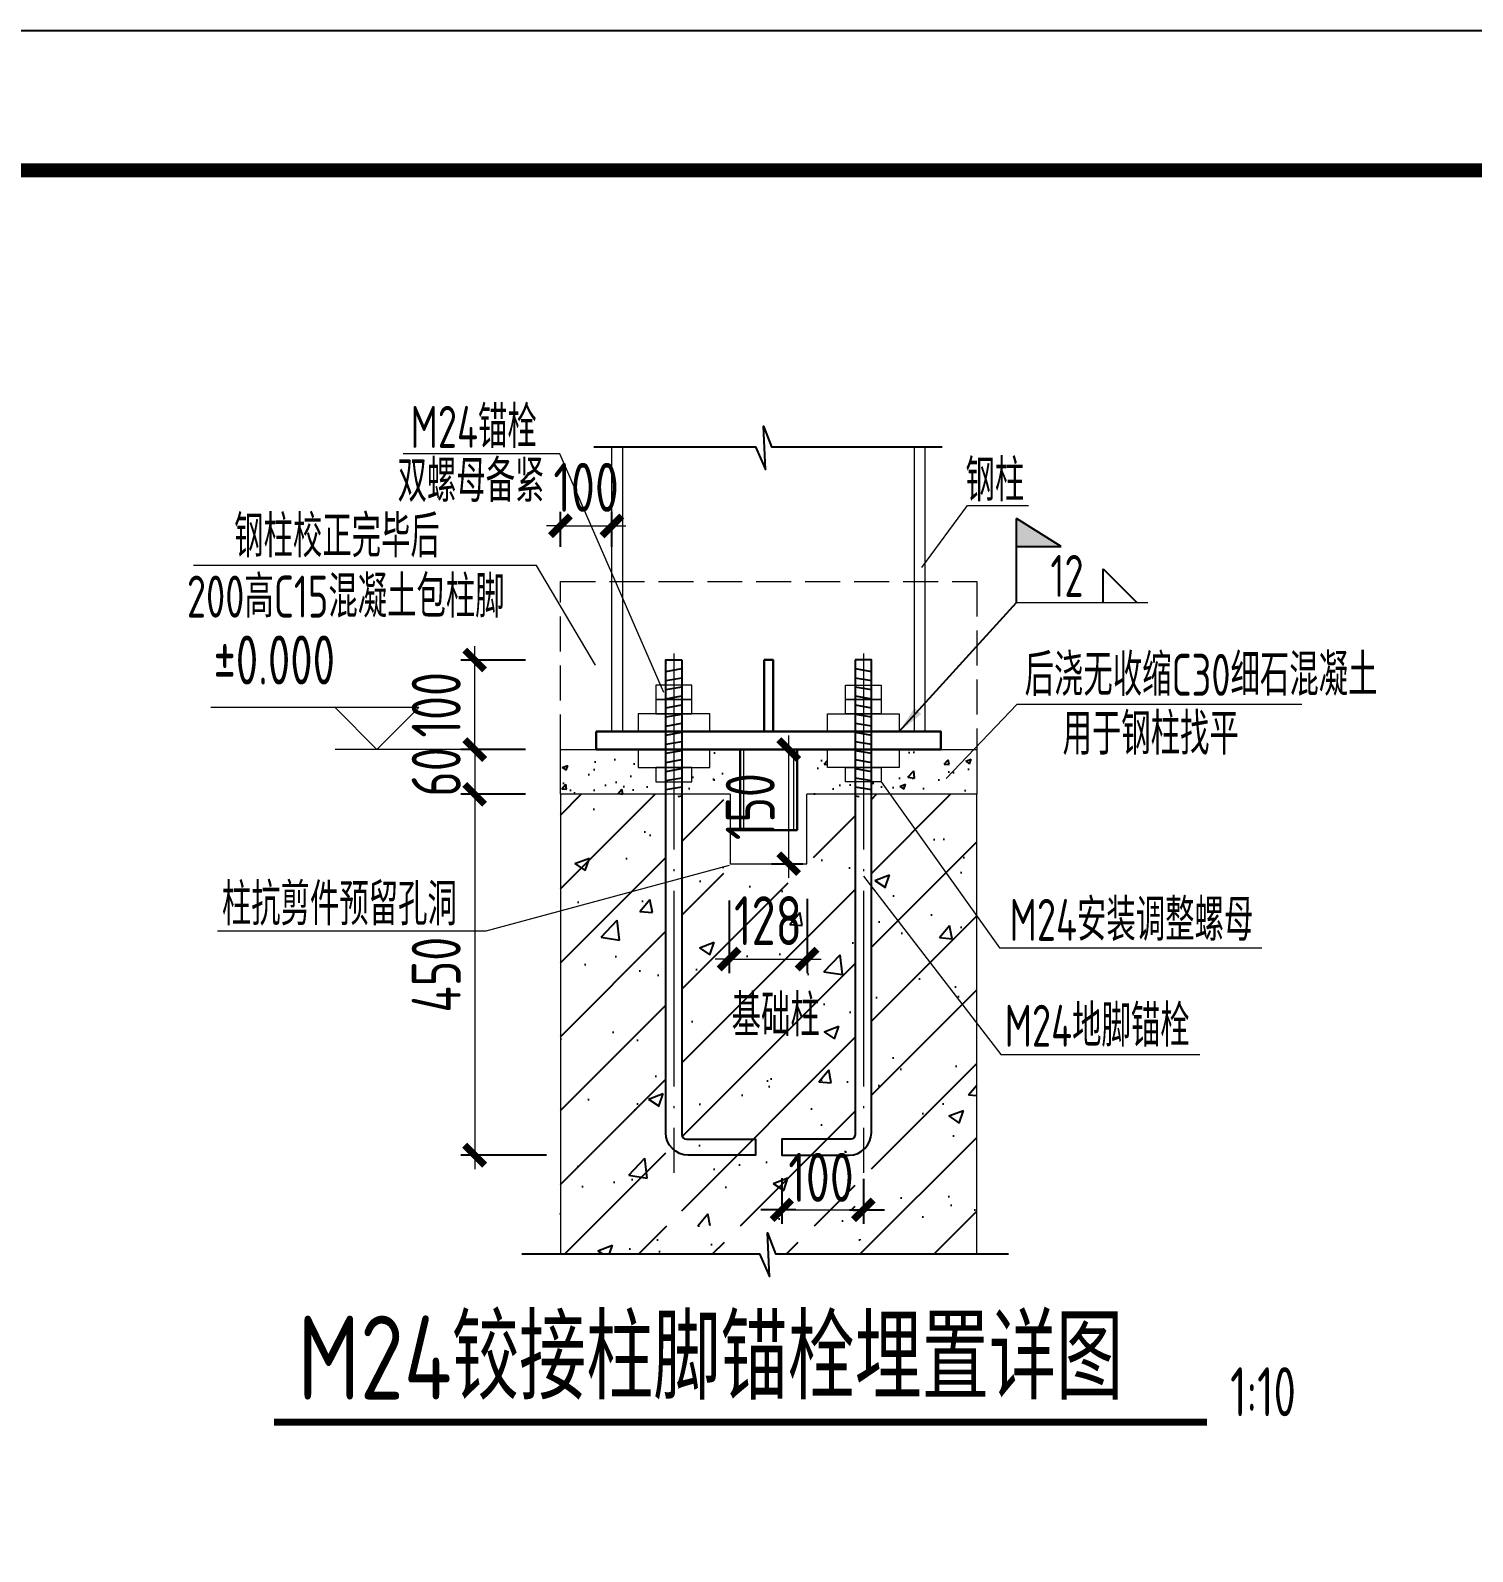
# Model space of a CAD drawing. Extents: x -2746917 to -971774, y -3334247 to -3250358.
# Drawn here: x -2043090 to -2032780, y -3285046 to -3274173 of the extents above; entities that cross this region are included whole.
import ezdxf
from ezdxf.enums import TextEntityAlignment as Align

# ---------------------------------------------------------------- set-up
doc = ezdxf.new("R2010")
doc.units = 0
doc.header["$LTSCALE"] = 1000
doc.header["$MEASUREMENT"] = 0
doc.header["$PDMODE"] = 35
for name, pattern in [('ACAD_ISO02W100', [15, 12, -3]), ('DASH', [0.35, 0.25, -0.1]), ('DOTE', [2.42, 2, -0.2, 0.02, -0.2])]:
    doc.linetypes.add(name, pattern=pattern)
doc.layers.get('0').update_dxf_attribs({"linetype": 'CONTINUOUS'})
doc.layers.get('Defpoints').update_dxf_attribs({"linetype": 'CONTINUOUS'})
for name, color, linetype in [('AXIS', 253, 'DOTE'), ('BOLT', 7, 'CONTINUOUS'), ('DIM', 3, 'CONTINUOUS'), ('NUM', 7, 'CONTINUOUS'), ('PUB_TITLE', 4, 'CONTINUOUS'), ('TEXT', 7, 'CONTINUOUS'), ('THIN', 7, 'CONTINUOUS'), ('WELD', 7, 'CONTINUOUS'), ('填满-深', 8, 'CONTINUOUS'), ('引线', 9, 'CONTINUOUS')]:
    doc.layers.add(name, color=color, linetype=linetype)
doc.layers.add('yichutu', color=7, linetype='CONTINUOUS', true_color=0xffffff, plot=False)
for name, color, linetype, lineweight in [('加强板', 3, 'CONTINUOUS', 20), ('砼柱', 7, 'CONTINUOUS', 20), ('虚线', 1, 'ACAD_ISO02W100', 13), ('钢柱', 4, 'CONTINUOUS', 30)]:
    doc.layers.add(name, color=color, linetype=linetype, lineweight=lineweight)
doc.styles.add('TSSD_Dimension', font='tssdeng.shx', dxfattribs={"width": 0.75, "bigfont": 'Hztxt.shx'})
doc.styles.add('TSSD_Label', font='tssdeng.shx', dxfattribs={"width": 0.75, "bigfont": 'hztxt.shx'})
doc.styles.add('TSSD_Rein', font='Tssdeng.shx', dxfattribs={"width": 0.75, "bigfont": 'hztxt.shx'})
doc.dimstyles.new('TSSD_100_100', dxfattribs={"dimtxt": 350, "dimasz": 100, "dimexe": 100, "dimexo": 250, "dimgap": 100, "dimtad": 1, "dimdec": 0, "dimzin": 0, "dimdsep": 46, "dimtxsty": 'TSSD_Dimension', "dimblk": '_tsdbk', "dimcen": 0, "dimdle": 100, "dimclrt": 7, "dimadec": 0, "dimazin": 0, "dimtfac": 1, "dimtdec": 0, "dimtix": 1, "dimtmove": 2, "dimatfit": 3, "dimldrblk": '_tsdbk', "dimfxl": 250, "dimtolj": 1, "dimtzin": 0, "dimlwd": 5, "dimarcsym": 0})
doc.dimstyles.new('TSSD_20_100', dxfattribs={"dimtxt": 350, "dimasz": 100, "dimexe": 100, "dimexo": 250, "dimgap": 100, "dimtad": 1, "dimdec": 0, "dimlfac": 0.2, "dimzin": 0, "dimdsep": 46, "dimtxsty": 'TSSD_Dimension', "dimblk": 'ARCHTICK', "dimcen": 0, "dimdle": 100, "dimclrt": 7, "dimadec": 0, "dimazin": 0, "dimtfac": 1, "dimtdec": 0, "dimtix": 1, "dimtmove": 2, "dimatfit": 3, "dimfxl": 1, "dimtolj": 1, "dimtzin": 0, "dimlwd": 5, "dimarcsym": 0})
doc.dimstyles.new('TSSD_LEADER_STYLE_200.0', dxfattribs={"dimtxt": 700, "dimasz": 200, "dimexe": 200, "dimexo": 500, "dimgap": 0.09, "dimtad": 0, "dimtih": 1, "dimtoh": 1, "dimdec": 4, "dimzin": 0, "dimdsep": 46, "dimtxsty": 'Standard', "dimcen": 0.09, "dimdle": 200, "dimclrt": 7, "dimadec": 0, "dimazin": 0, "dimtfac": 1, "dimtdec": 4, "dimtofl": 0, "dimtmove": 0, "dimatfit": 3, "dimfxl": 1, "dimtolj": 1, "dimtzin": 0, "dimarcsym": 0})

# ---------------------------------------------------------------- blocks, each defined once
blk = doc.blocks.new('_ArchTick')
at = {"color": 0, "const_width": 0.5}
blk.add_lwpolyline([(-0.71, -0.71), (0.71, 0.71)], dxfattribs=at)
blk = doc.blocks.new('*D2772')
at = {"layer": 'Defpoints', "color": 0}
for p in [(-2039301, -3279633), (-2039914, -3282212), (-2039150, -3282212)]:
    blk.add_point(p, dxfattribs=at)
at = {"layer": 'DIM', "color": 0, "lineweight": 5}
blk.add_line((-2039914, -3279533), (-2039914, -3282312), dxfattribs=at)
at = {"layer": 'DIM', "color": 0, "lineweight": -2}
for p, q in [((-2039551, -3279633), (-2040014, -3279633)), ((-2039400, -3282212), (-2040014, -3282212))]:
    blk.add_line(p, q, dxfattribs=at)
at = {"layer": 'DIM', "color": 0, "lineweight": 5, "xscale": 100, "yscale": 100, "zscale": 100}
for p, rotation in [((-2039914, -3279633), 90), ((-2039914, -3282212), 270)]:
    blk.add_blockref('_ArchTick', p, dxfattribs=dict(at, rotation=rotation))
at = {"layer": 'DIM', "color": 7, "lineweight": 5, "insert": (-2040189, -3280922), "char_height": 350, "attachment_point": 5, "rotation": 90, "style": 'TSSD_Dimension'}
blk.add_mtext('\\A1;450', dxfattribs=at)
blk = doc.blocks.new('*D2773')
at = {"layer": 'Defpoints', "color": 0}
for p in [(-2039914, -3278673), (-2039301, -3278673), (-2039301, -3279313)]:
    blk.add_point(p, dxfattribs=at)
at = {"layer": 'DIM', "color": 0, "lineweight": 5}
for p, q in [((-2039914, -3278673), (-2039914, -3278573)), ((-2039914, -3279313), (-2039914, -3278673)), ((-2039914, -3279313), (-2039914, -3279413))]:
    blk.add_line(p, q, dxfattribs=at)
at = {"layer": 'DIM', "color": 0, "lineweight": -2}
for p, q in [((-2039551, -3278673), (-2040014, -3278673)), ((-2039551, -3279313), (-2040014, -3279313))]:
    blk.add_line(p, q, dxfattribs=at)
at = {"layer": 'DIM', "color": 0, "lineweight": 5, "xscale": 100, "yscale": 100, "zscale": 100}
for p, rotation in [((-2039914, -3278673), 270), ((-2039914, -3279313), 90)]:
    blk.add_blockref('_ArchTick', p, dxfattribs=dict(at, rotation=rotation))
at = {"layer": 'DIM', "color": 7, "lineweight": 5, "insert": (-2040189, -3278993), "char_height": 350, "attachment_point": 5, "rotation": 90, "style": 'TSSD_Dimension'}
blk.add_mtext('\\A1;100', dxfattribs=at)
blk = doc.blocks.new('*D2774')
at = {"layer": 'Defpoints', "color": 0}
for p in [(-2039301, -3279313), (-2039914, -3279633), (-2039301, -3279633)]:
    blk.add_point(p, dxfattribs=at)
at = {"layer": 'DIM', "color": 0, "lineweight": 5}
for p, q in [((-2039914, -3279313), (-2039914, -3279213)), ((-2039914, -3279313), (-2039914, -3279633)), ((-2039914, -3279633), (-2039914, -3279733))]:
    blk.add_line(p, q, dxfattribs=at)
at = {"layer": 'DIM', "color": 0, "lineweight": -2}
for p, q in [((-2039551, -3279313), (-2040014, -3279313)), ((-2039551, -3279633), (-2040014, -3279633))]:
    blk.add_line(p, q, dxfattribs=at)
at = {"layer": 'DIM', "color": 0, "lineweight": 5, "xscale": 100, "yscale": 100, "zscale": 100}
for p, rotation in [((-2039914, -3279313), 270), ((-2039914, -3279633), 90)]:
    blk.add_blockref('_ArchTick', p, dxfattribs=dict(at, rotation=rotation))
at = {"layer": 'DIM', "color": 7, "lineweight": 5, "insert": (-2040189, -3279473), "char_height": 350, "attachment_point": 5, "rotation": 90, "style": 'TSSD_Dimension'}
blk.add_mtext('\\A1;60', dxfattribs=at)
blk = doc.blocks.new('_tsdbk')
blk.add_line((-1, 0), (1.5, 0))
at = {"const_width": 0.5}
blk.add_lwpolyline([(-0.7, -0.7), (0.7, 0.7)], dxfattribs=at)
blk = doc.blocks.new('*D2775')
at = {"layer": 'Defpoints', "color": 0}
for p in [(-2037718, -3282126), (-2037135, -3282132), (-2037135, -3282603)]:
    blk.add_point(p, dxfattribs=at)
at = {"layer": 'DIM', "color": 0, "lineweight": -2}
for p, q in [((-2037718, -3282376), (-2037718, -3282703)), ((-2037135, -3282382), (-2037135, -3282703))]:
    blk.add_line(p, q, dxfattribs=at)
at = {"layer": 'DIM', "color": 0, "lineweight": 5}
blk.add_line((-2037618, -3282603), (-2037235, -3282603), dxfattribs=at)
at = {"layer": 'DIM', "color": 0, "lineweight": 5, "xscale": 100, "yscale": 100, "zscale": 100, "rotation": 180}
blk.add_blockref('_tsdbk', (-2037718, -3282603), dxfattribs=at)
at = {"layer": 'DIM', "color": 0, "lineweight": 5, "xscale": 100, "yscale": 100, "zscale": 100}
blk.add_blockref('_tsdbk', (-2037135, -3282603), dxfattribs=at)
at = {"layer": 'DIM', "color": 7, "lineweight": 5, "insert": (-2037438, -3282371), "char_height": 350, "attachment_point": 5, "style": 'TSSD_Dimension'}
blk.add_mtext('\\A1;100', dxfattribs=at)
blk = doc.blocks.new('_WELD001')
at = {"linetype": 'ByBlock'}
h = blk.add_hatch(color=0, dxfattribs=at)
h.paths.add_polyline_path([(0.8, 1), (0, 1.5), (0, 1)])
edge = h.paths.add_edge_path()
edge.add_line((0, 0), (0, 1.5))
at = {"color": 0, "linetype": 'ByBlock'}
for p, q in [((0, 0), (0, 1.5)), ((0.8, 1), (0, 1.5)), ((0, 1), (0.8, 1))]:
    blk.add_line(p, q, dxfattribs=at)
blk = doc.blocks.new('_WELD004')
at = {"color": 0, "linetype": 'ByBlock'}
for p, q in [((0, 1), (1, 0)), ((0, 0), (0, 1))]:
    blk.add_line(p, q, dxfattribs=at)
blk = doc.blocks.new('*D2776')
at = {"layer": 'Defpoints', "color": 0}
for p in [(-2038046, -3279313), (-2037669, -3279313), (-2038043, -3280129)]:
    blk.add_point(p, dxfattribs=at)
at = {"layer": 'DIM', "color": 0, "lineweight": 5}
blk.add_line((-2037669, -3280229), (-2037669, -3279213), dxfattribs=at)
at = {"layer": 'DIM', "color": 0, "lineweight": -2}
for p, q in [((-2037796, -3279313), (-2037569, -3279313)), ((-2037793, -3280129), (-2037569, -3280129))]:
    blk.add_line(p, q, dxfattribs=at)
at = {"layer": 'DIM', "color": 0, "lineweight": 5, "xscale": 100, "yscale": 100, "zscale": 100}
for p, rotation in [((-2037669, -3279313), 90), ((-2037669, -3280129), 270)]:
    blk.add_blockref('_ArchTick', p, dxfattribs=dict(at, rotation=rotation))
at = {"layer": 'DIM', "color": 7, "lineweight": 5, "insert": (-2037944, -3279721), "char_height": 350, "attachment_point": 5, "rotation": 90, "style": 'TSSD_Dimension'}
blk.add_mtext('\\A1;150', dxfattribs=at)
blk = doc.blocks.new('*D2777')
at = {"layer": 'Defpoints', "color": 0}
for p in [(-2038095, -3280141), (-2037538, -3280129), (-2037538, -3280811)]:
    blk.add_point(p, dxfattribs=at)
at = {"layer": 'DIM', "color": 0, "lineweight": -2}
for p, q in [((-2038095, -3280391), (-2038095, -3280911)), ((-2037538, -3280379), (-2037538, -3280911))]:
    blk.add_line(p, q, dxfattribs=at)
at = {"layer": 'DIM', "color": 0, "lineweight": 5}
for p, q in [((-2038095, -3280811), (-2038195, -3280811)), ((-2038095, -3280811), (-2037538, -3280811)), ((-2037538, -3280811), (-2037438, -3280811))]:
    blk.add_line(p, q, dxfattribs=at)
at = {"layer": 'DIM', "color": 0, "lineweight": 5, "xscale": 100, "yscale": 100, "zscale": 100}
blk.add_blockref('_ArchTick', (-2038095, -3280811), dxfattribs=at)
at = {"layer": 'DIM', "color": 0, "lineweight": 5, "xscale": 100, "yscale": 100, "zscale": 100, "rotation": 180}
blk.add_blockref('_ArchTick', (-2037538, -3280811), dxfattribs=at)
at = {"layer": 'DIM', "color": 7, "lineweight": 5, "insert": (-2037817, -3280536), "char_height": 350, "attachment_point": 5, "style": 'TSSD_Dimension'}
blk.add_mtext('\\A1;128', dxfattribs=at)
blk = doc.blocks.new('yct-743-420-74300-42000-100-2002.0')
at = {"layer": 'yichutu', "color": 7, "true_color": 0xffffff}
blk.add_lwpolyline([(0, 0), (0, 42000), (74300, 42000), (74300, 0)], close=True, dxfattribs=at)
blk = doc.blocks.new('*D3495')
at = {"layer": 'Defpoints', "color": 0, "ltscale": 1.5}
for p in [(-2038933, -3277714), (-2039301, -3278113), (-2038933, -3278113)]:
    blk.add_point(p, dxfattribs=at)
at = {"layer": 'DIM', "color": 0, "lineweight": -2, "ltscale": 1.5}
for p, q in [((-2039301, -3277863), (-2039301, -3277614)), ((-2038933, -3277863), (-2038933, -3277614))]:
    blk.add_line(p, q, dxfattribs=at)
at = {"layer": 'DIM', "color": 0, "lineweight": 5, "ltscale": 1.5}
for p, q in [((-2039301, -3277714), (-2039401, -3277714)), ((-2039301, -3277714), (-2038933, -3277714)), ((-2038933, -3277714), (-2038833, -3277714))]:
    blk.add_line(p, q, dxfattribs=at)
at = {"layer": 'DIM', "color": 0, "lineweight": 5, "ltscale": 1.5, "xscale": 100, "yscale": 100, "zscale": 100}
blk.add_blockref('_ArchTick', (-2039301, -3277714), dxfattribs=at)
at = {"layer": 'DIM', "color": 0, "lineweight": 5, "ltscale": 1.5, "xscale": 100, "yscale": 100, "zscale": 100, "rotation": 180}
blk.add_blockref('_ArchTick', (-2038933, -3277714), dxfattribs=at)
at = {"layer": 'DIM', "color": 7, "ltscale": 1.5, "insert": (-2039117, -3277439), "char_height": 350, "attachment_point": 5, "style": 'TSSD_Dimension'}
blk.add_mtext('\\A1;100', dxfattribs=at)
blk = doc.blocks.new('A$C6B365CFD')
at = {"layer": 'PUB_TITLE'}
blk.add_lwpolyline([(-70467, -17093), (-70467, 24907), (3833, 24907), (3833, -17093)], close=True, dxfattribs=at)
at = {"layer": 'PUB_TITLE', "const_width": 100}
blk.add_lwpolyline([(2833, -16093), (2833, 23907), (-69753, 23907), (-69753, -16093), (2833, -16093)], dxfattribs=at)

msp = doc.modelspace()

# ---------------------------------------------------------------- hatches: boundary and pattern name
at = {"layer": '填满-深'}
h = msp.add_hatch(dxfattribs=at)
h.set_pattern_fill('_USER', color=256, scale=64, angle=10, style=0, pattern_type=0)
h.set_pattern_definition([(10, (-1795243.81, -3446867.57), (-11.113483, 63.027696), [])])
h.paths.add_polyline_path([(-2038547.55, -3278689.12), (-2038432.35, -3278689.12), (-2038432.35, -3279649.12), (-2038547.55, -3279649.12)])
h = msp.add_hatch(dxfattribs=at)
h.set_pattern_fill('_USER', color=256, scale=64, angle=10, style=0, pattern_type=0)
h.set_pattern_definition([(170, (-2280381.63, -3446867.57), (11.113483, 63.027696), [])])
h.paths.add_polyline_path([(-2037077.89, -3278689.12), (-2037193.09, -3278689.12), (-2037193.09, -3279649.12), (-2037077.89, -3279649.12)])
h = msp.add_hatch(dxfattribs=at)
h.set_pattern_fill('混凝土', color=256, scale=56, style=0)
h.set_pattern_definition([(50, (-2091179.47, -3236097.13), (401.6657, -35.1412), [42, -462]), (355, (-2091179.47, -3236097.13), (-77.7007, 421.2276), [33.6, -369.6]), (100.4514, (-2091146, -3236100.06), (323.9653, 386.0861), [35.6945, -392.6396]), (46.1842, (-2091179.47, -3235985.13), (597.655, -92.6906), [63, -693]), (96.6356, (-2091129.66, -3235992.85), (523.411, 545.506), [53.542, -588.9593]), (351.1842, (-2091179.47, -3235985.1), (523.4107, 545.5064), [50.4, -554.4]), (21, (-2091123.47, -3236013.13), (334.268, -225.4666), [42, -462]), (326, (-2091123.47, -3236013.13), (136.2566, 406.084), [33.6, -369.6]), (71.4514, (-2091095.6, -3236031.9), (470.5247, 180.617), [35.6945, -392.6396]), (37.5, (-2091179.47, -3236097.13), (6.80952, 186.42056), [0, -365.12, 0, -375.2, 0, -371]), (7.5, (-2091179.47, -3236097.13), (147.31894, 220.87056), [0, -213.92, 0, -356.72, 0, -141.4]), (327.5, (-2091304.35, -3236097.13), (298.94056, -12.63073), [0, -140, 0, -436.8, 0, -579.6]), (317.5, (-2091360.35, -3236097.13), (326.5843, 56.0588), [0, -182, 0, -290.08, 0, -411.6])])
h.paths.add_polyline_path([(-2038617.95, -3279440.87), (-2038745.95, -3279440.87), (-2038745.95, -3279312.87), (-2039300.72, -3279312.87), (-2039300.72, -3279632.87), (-2038547.55, -3279632.87), (-2038547.55, -3279543.27), (-2038617.95, -3279543.27)])
h.paths.add_polyline_path([(-2036324.72, -3279312.87), (-2036879.49, -3279312.87), (-2036879.49, -3279440.87), (-2037007.49, -3279440.87), (-2037007.49, -3279543.27), (-2037077.89, -3279543.27), (-2037077.89, -3279632.87), (-2036324.72, -3279632.87)])
h.paths.add_polyline_path([(-2038432.35, -3279632.87), (-2038050.83, -3279632.87), (-2038050.83, -3279312.87), (-2038233.95, -3279312.87), (-2038233.95, -3279440.87), (-2038361.95, -3279440.87), (-2038361.95, -3279543.27), (-2038432.35, -3279543.27)])
h.paths.add_polyline_path([(-2037574.62, -3279632.87), (-2037193.09, -3279632.87), (-2037193.09, -3279543.27), (-2037263.49, -3279543.27), (-2037263.49, -3279440.87), (-2037391.49, -3279440.87), (-2037391.49, -3279312.87), (-2037574.62, -3279312.87)])
h = msp.add_hatch(dxfattribs=at)
h.set_pattern_fill('钢筋混凝土', color=256, scale=149.333333, style=0)
h.set_pattern_definition([(45, (-2091179.47, -3236097.13), (-263.9865, 263.9865), []), (50, (-2091179.5, -3236097.1), (1071.109, -93.71), [112, -1232]), (355, (-2091179.5, -3236097.1), (-207.202, 1123.274), [89.6, -985.6]), (100.4514, (-2091090.2, -3236104.9), (863.907, 1029.563), [95.185, -1047.039]), (46.1842, (-2091179.5, -3235798.5), (1593.747, -247.175), [168, -1848]), (96.6356, (-2091046.7, -3235819), (1395.763, 1454.683), [142.778, -1570.558]), (351.1842, (-2091179.5, -3235798.5), (1395.76, 1454.684), [134.4, -1478.4]), (21, (-2091030.1, -3235873.1), (891.381, -601.244), [112, -1232]), (326, (-2091030.1, -3235873.1), (363.351, 1082.89), [89.6, -985.6]), (71.4514, (-2090955.9, -3235923.2), (1254.732, 481.646), [95.185, -1047.039]), (37.5, (-2091179.47, -3236097.13), (18.1587, 497.1215), [0, -973.6533, 0, -1000.5333, 0, -989.3333]), (7.5, (-2091179.47, -3236097.13), (392.8505, 588.988), [0, -570.4533, 0, -951.2533, 0, -377.0667]), (327.5, (-2091512.48, -3236097.13), (797.1748, -33.682), [0, -373.3333, 0, -1164.8, 0, -1545.6]), (317.5, (-2091661.8, -3236097.1), (870.8913, 149.49), [0, -485.333, 0, -773.547, 0, -1097.6])])
h.paths.add_polyline_path([(-2036324.72, -3279632.87), (-2037077.89, -3279632.87), (-2037077.89, -3280287.78), (-2036324.72, -3281197.79)])
h.paths.add_polyline_path([(-2039300.72, -3280499.91), (-2038547.55, -3280195.2), (-2038547.55, -3279632.87), (-2039300.72, -3279632.87)])
h.paths.add_polyline_path([(-2038132.72, -3279632.87), (-2038432.35, -3279632.87), (-2038432.35, -3280148.59), (-2038132.72, -3280027.38)])
h.paths.add_polyline_path([(-2037623.99, -3282823.38), (-2037259.99, -3282823.38), (-2037259.99, -3283075.38), (-2037623.99, -3283075.38)], flags=25)
h.paths.add_polyline_path([(-2038110.05, -3281400.72), (-2037692.56, -3281400.72), (-2037692.56, -3281156.66), (-2038110.05, -3281156.66)], flags=24)
edge = h.paths.add_edge_path()
edge.add_line((-2039300.72, -3282917.51), (-2037877.11, -3282917.51))
edge.add_line((-2037877.11, -3282917.51), (-2037805.53, -3283078.75))
edge.add_line((-2037805.53, -3283078.75), (-2037819.91, -3282767.94))
edge.add_line((-2037819.91, -3282767.94), (-2037763.66, -3282917.51))
edge.add_line((-2037763.66, -3282917.51), (-2036324.72, -3282917.51))
edge.add_line((-2036324.72, -3282917.51), (-2036324.72, -3281197.79))
edge.add_line((-2036324.72, -3281197.79), (-2037077.89, -3280287.78))
edge.add_line((-2037077.89, -3280287.78), (-2037077.89, -3282672.87))
edge.add_arc((-2037237.89, -3282672.87), 160, -90, 0, ccw=False)
edge.add_line((-2037237.89, -3282832.87), (-2037717.89, -3282832.87))
edge.add_line((-2037717.89, -3282832.87), (-2037717.89, -3282717.67))
edge.add_line((-2037717.89, -3282717.67), (-2037225.09, -3282717.67))
edge.add_arc((-2037225.09, -3282685.67), 32, 270, 360)
edge.add_line((-2037193.09, -3282685.67), (-2037193.09, -3279632.87))
edge.add_line((-2037193.09, -3279632.87), (-2037492.72, -3279632.87))
edge.add_line((-2037492.72, -3279632.87), (-2037492.72, -3280265.27))
edge.add_line((-2037492.72, -3280265.27), (-2038132.72, -3280265.27))
edge.add_line((-2038132.72, -3280265.27), (-2038132.72, -3280027.38))
edge.add_line((-2038132.72, -3280027.38), (-2038432.35, -3280148.59))
edge.add_line((-2038432.35, -3280148.59), (-2038432.35, -3282685.67))
edge.add_arc((-2038400.35, -3282685.67), 32, 180, 270)
edge.add_line((-2038400.35, -3282717.67), (-2037907.55, -3282717.67))
edge.add_line((-2037907.55, -3282717.67), (-2037907.55, -3282832.87))
edge.add_line((-2037907.55, -3282832.87), (-2038387.55, -3282832.87))
edge.add_arc((-2038387.55, -3282672.87), 160, 180, 270, ccw=False)
edge.add_line((-2038547.55, -3282672.87), (-2038547.55, -3280195.2))
edge.add_line((-2038547.55, -3280195.2), (-2039300.72, -3280499.91))
edge.add_line((-2039300.72, -3280499.91), (-2039300.72, -3282917.51))

# ---------------------------------------------------------------- linework, layer by layer
at = {"layer": 'AXIS', "lineweight": 5, "ltscale": 0.7}
for p, q in [((-2038489.95, -3278627.69), (-2038489.95, -3282338.87)), ((-2037135.49, -3278627.69), (-2037135.49, -3282338.87))]:
    msp.add_line(p, q, dxfattribs=at)
at = {"layer": 'BOLT', "color": 0}
for points in [[(-2038432.35, -3278672.87), (-2038432.35, -3282064.88, 0.41421356), (-2038400.35, -3282096.88), (-2037907.55, -3282096.88), (-2037907.55, -3282212.08), (-2038387.55, -3282212.08, -0.41421356), (-2038547.55, -3282052.08), (-2038547.55, -3278672.87), (-2038432.35, -3278672.87)], [(-2037193.09, -3278672.87), (-2037193.09, -3282064.88, -0.41421356), (-2037225.09, -3282096.88), (-2037717.89, -3282096.88), (-2037717.89, -3282212.08), (-2037237.89, -3282212.08, 0.41421356), (-2037077.89, -3282052.08), (-2037077.89, -3278672.87), (-2037193.09, -3278672.87)]]:
    msp.add_lwpolyline(points, format="xyb", dxfattribs=at)
at = {"layer": 'NUM', "const_width": 50}
msp.add_lwpolyline([(-2034677.56, -3284120.98), (-2041349.02, -3284120.98)], dxfattribs=at)
at = {"layer": 'TEXT', "lineweight": 5}
for points in [[(-2038562.16, -3278904.1), (-2039304.49, -3277198.59), (-2040425.53, -3277198.59)], [(-2036718.49, -3278011.83), (-2036390.91, -3277567.7), (-2035955.31, -3277567.7)], [(-2039050.43, -3278710.99), (-2039473.12, -3277997.82), (-2041924.3, -3277997.82)], [(-2036542.46, -3279520.77), (-2036035.93, -3278988.78), (-2034001.14, -3278988.78)], [(-2037007.49, -3279543.27), (-2036162.12, -3280729.17), (-2034286.97, -3280729.17)], [(-2038095.44, -3280141.22), (-2039834.23, -3280610.99), (-2041752.89, -3280610.99)], [(-2037135.49, -3280218.18), (-2036153.12, -3281492.55), (-2034729.68, -3281492.55)]]:
    msp.add_lwpolyline(points, dxfattribs=at)
at = {"layer": 'THIN', "lineweight": 5}
for p, q in [((-2040912.35, -3279012.87), (-2041800.81, -3279012.87)), ((-2040612.35, -3279312.87), (-2040912.35, -3279012.87)), ((-2040312.35, -3279012.87), (-2040912.35, -3279012.87)), ((-2040612.35, -3279312.87), (-2040312.35, -3279012.87)), ((-2039914.15, -3279312.87), (-2040912.35, -3279312.87)), ((-2040612.35, -3279312.87), (-2040612.35, -3279312.87))]:
    msp.add_line(p, q, dxfattribs=at)
at = {"layer": 'WELD', "lineweight": 5}
msp.add_line((-2036040.3, -3278262.02), (-2035100.93, -3278262.02), dxfattribs=at)
at = {"layer": '加强板'}
for points in [[(-2038361.95, -3278852.07), (-2038617.95, -3278852.07), (-2038617.95, -3278954.47), (-2038361.95, -3278954.47)], [(-2037263.49, -3278852.07), (-2037007.49, -3278852.07), (-2037007.49, -3278954.47), (-2037263.49, -3278954.47)], [(-2038361.95, -3278954.47), (-2038617.95, -3278954.47), (-2038617.95, -3279056.87), (-2038361.95, -3279056.87)], [(-2037263.49, -3278954.47), (-2037007.49, -3278954.47), (-2037007.49, -3279056.87), (-2037263.49, -3279056.87)], [(-2038233.95, -3279056.87), (-2038745.95, -3279056.87), (-2038745.95, -3279184.87), (-2038233.95, -3279184.87)], [(-2037391.49, -3279056.87), (-2036879.49, -3279056.87), (-2036879.49, -3279184.87), (-2037391.49, -3279184.87)], [(-2038233.95, -3279312.87), (-2038745.95, -3279312.87), (-2038745.95, -3279440.87), (-2038233.95, -3279440.87)], [(-2037391.49, -3279312.87), (-2036879.49, -3279312.87), (-2036879.49, -3279440.87), (-2037391.49, -3279440.87)], [(-2038361.95, -3279440.87), (-2038617.95, -3279440.87), (-2038617.95, -3279543.27), (-2038361.95, -3279543.27)], [(-2037263.49, -3279440.87), (-2037007.49, -3279440.87), (-2037007.49, -3279543.27), (-2037263.49, -3279543.27)]]:
    msp.add_lwpolyline(points, close=True, dxfattribs=at)
at = {"layer": '引线'}
for points in [[(-2039062.04, -3277150.12), (-2037905.88, -3277150.12), (-2037834.3, -3277311.36), (-2037848.68, -3277000.55), (-2037792.43, -3277150.12), (-2036570.98, -3277150.12)], [(-2039576.18, -3282917.51), (-2037877.11, -3282917.51), (-2037805.53, -3283078.75), (-2037819.91, -3282767.94), (-2037763.66, -3282917.51), (-2036098.92, -3282917.51)]]:
    msp.add_lwpolyline(points, dxfattribs=at)
at = {"layer": '砼柱', "lineweight": 5}
for p, q in [((-2039300.72, -3279632.87), (-2039300.72, -3282917.51)), ((-2038087.01, -3279632.87), (-2039300.72, -3279632.87)), ((-2036324.72, -3279632.87), (-2037538.43, -3279632.87)), ((-2036324.72, -3282917.51), (-2036324.72, -3279632.87))]:
    msp.add_line(p, q, dxfattribs=at)
at = {"layer": '砼柱'}
for points in [[(-2038132.72, -3279632.87), (-2039300.72, -3279632.87), (-2039300.72, -3279312.87), (-2036324.72, -3279312.87), (-2036324.72, -3279632.87), (-2037492.72, -3279632.87)], [(-2038087.01, -3279632.87), (-2038087.01, -3280129.21), (-2037538.43, -3280129.21), (-2037538.43, -3279632.87)]]:
    msp.add_lwpolyline(points, dxfattribs=at)
at = {"layer": '虚线', "linetype": 'DASH'}
msp.add_lwpolyline([(-2039300.72, -3279312.87), (-2039300.72, -3278112.87), (-2036324.72, -3278112.87), (-2036324.72, -3279312.87)], dxfattribs=at)
at = {"layer": '钢柱', "lineweight": 5}
for p, q in [((-2038932.72, -3279184.87), (-2038932.72, -3277150.12)), ((-2038855.92, -3279184.87), (-2038855.92, -3277150.12)), ((-2036769.52, -3279184.87), (-2036769.52, -3277150.12)), ((-2036692.72, -3279184.87), (-2036692.72, -3277150.12)), ((-2037991.28, -3279312.87), (-2037991.28, -3279888.65)), ((-2037634.16, -3279312.87), (-2037634.16, -3279888.65))]:
    msp.add_line(p, q, dxfattribs=at)
at = {"layer": '钢柱'}
for points in [[(-2037844.72, -3278672.87), (-2037844.72, -3279184.87), (-2037780.72, -3279184.87), (-2037780.72, -3278672.87)], [(-2039044.72, -3279184.87), (-2036580.72, -3279184.87), (-2036580.72, -3279312.87), (-2039044.72, -3279312.87)], [(-2038016.81, -3279312.87), (-2037608.63, -3279312.87), (-2037608.63, -3279888.65), (-2038016.81, -3279888.65)]]:
    msp.add_lwpolyline(points, close=True, dxfattribs=at)

# ---------------------------------------------------------------- block references
at = {"ltscale": 1.5}
msp.add_blockref('A$C6B365CFD', (-2030140.13, -3299080.41), dxfattribs=at)
at = {"layer": 'WELD'}
for name, p, xscale, yscale, zscale in [('_WELD001', (-2036040.3, -3278262.02), 400, 400, 400), ('_WELD004', (-2035420.93, -3278262.02), 240, 240, 240)]:
    msp.add_blockref(name, p, dxfattribs=dict(at, xscale=xscale, yscale=yscale, zscale=zscale))
at = {"layer": 'yichutu'}
msp.add_blockref('yct-743-420-74300-42000-100-2002.0', (-2100606.84, -3316173.05), dxfattribs=at)

# ---------------------------------------------------------------- texts
at = {"layer": 'TEXT', "lineweight": 5, "style": 'TSSD_Rein', "width": 0.7}
for s, p in [('M24锚栓', (-2040372.77, -3277156.89)), ('双螺母备紧', (-2040464.93, -3277543.12)), ('钢柱', (-2036404.95, -3277538.84)), ('钢柱校正完毕后', (-2041633.05, -3277938.38)), ('12', (-2035798.04, -3278222.02)), ('200高C15混凝土包柱脚', (-2041971.41, -3278369.96)), ('后浇无收缩C30细石混凝土', (-2035982.39, -3278929.05)), ('用于钢柱找平', (-2035711.45, -3279351.03)), ('柱抗剪件预留孔洞', (-2041721.37, -3280568.79)), ('M24安装调整螺母', (-2036090.58, -3280680.34)), ('基础柱', (-2038076.78, -3281364.01)), ('M24地脚锚栓', (-2036125.7, -3281437.19))]:
    msp.add_text(s, height=300, dxfattribs=at).set_placement(p)
msp.add_text('%%p0.000', height=350, dxfattribs=at).set_placement((-2040912.35, -3278952.87), align=Align.BOTTOM_RIGHT)
at = {"layer": 'TEXT', "lineweight": 5, "style": 'TSSD_Label', "width": 0.8}
msp.add_text('M24铰接柱脚锚栓埋置详图', height=600, dxfattribs=at).set_placement((-2038228.54, -3283959.02), align=Align.CENTER)
at = {"layer": 'TEXT', "color": 0, "lineweight": 5, "style": 'TSSD_Rein', "width": 0.7}
msp.add_text('1:10', height=350, dxfattribs=at).set_placement((-2034513.2, -3284182.93), align=Align.BOTTOM_LEFT)

# ---------------------------------------------------------------- dimensions: what is measured, and where the dimension line sits
at = {"layer": 'DIM', "ltscale": 1.5}
dim = msp.add_linear_dim(base=(-2038932.72, -3277713.54), p1=(-2039300.72, -3278112.87), p2=(-2038932.72, -3278112.87), text='100', dimstyle='TSSD_20_100', dxfattribs=at)
dim.commit()
dim.dimension.update_dxf_attribs({"geometry": '*D3495', "text_midpoint": (-2039116.72, -3277438.54)})
at = {"layer": 'DIM', "lineweight": 5}
for base, p1, p2, text, picture, middle in [((-2039914.15, -3278672.87), (-2039300.72, -3279312.87), (-2039300.72, -3278672.87), '100', '*D2773', (-2040189.15, -3278992.87)), ((-2039914.15, -3279632.87), (-2039300.72, -3279312.87), (-2039300.72, -3279632.87), '60', '*D2774', (-2040189.15, -3279472.87)), ((-2037669.38, -3279312.87), (-2038042.89, -3280129.21), (-2038046.38, -3279312.87), '150', '*D2776', (-2037944.38, -3279721.04)), ((-2039914.15, -3282212.08), (-2039300.72, -3279632.87), (-2039150.32, -3282212.08), '450', '*D2772', (-2040189.15, -3280922.47))]:
    dim = msp.add_linear_dim(base=base, p1=p1, p2=p2, angle=90, text=text, dimstyle='TSSD_20_100', dxfattribs=at)
    dim.commit()
    dim.dimension.update_dxf_attribs({"geometry": picture, "text_midpoint": middle})
dim = msp.add_linear_dim(base=(-2037538.43, -3280811.4, -48), p1=(-2038095.44, -3280141.22, -48), p2=(-2037538.43, -3280129.21, -48), text='128', dimstyle='TSSD_20_100', dxfattribs=at)
dim.commit()
dim.dimension.update_dxf_attribs({"geometry": '*D2777', "text_midpoint": (-2037816.94, -3280536.4, -48)})
dim = msp.add_linear_dim(base=(-2037135.49, -3282603.22), p1=(-2037717.89, -3282125.78), p2=(-2037135.49, -3282131.86), text='100', dimstyle='TSSD_100_100', dxfattribs=at)
dim.commit()
dim.dimension.update_dxf_attribs({"geometry": '*D2775', "text_midpoint": (-2037437.95, -3282371.16), "dimtype": 160})

# ---------------------------------------------------------------- leaders
at = {"layer": 'WELD', "lineweight": 5}
msp.add_leader([(-2036879.49, -3279184.87), (-2036040.3, -3278262.02)], dimstyle='TSSD_LEADER_STYLE_200.0', dxfattribs=at)

doc.saveas('drawing.dxf')
